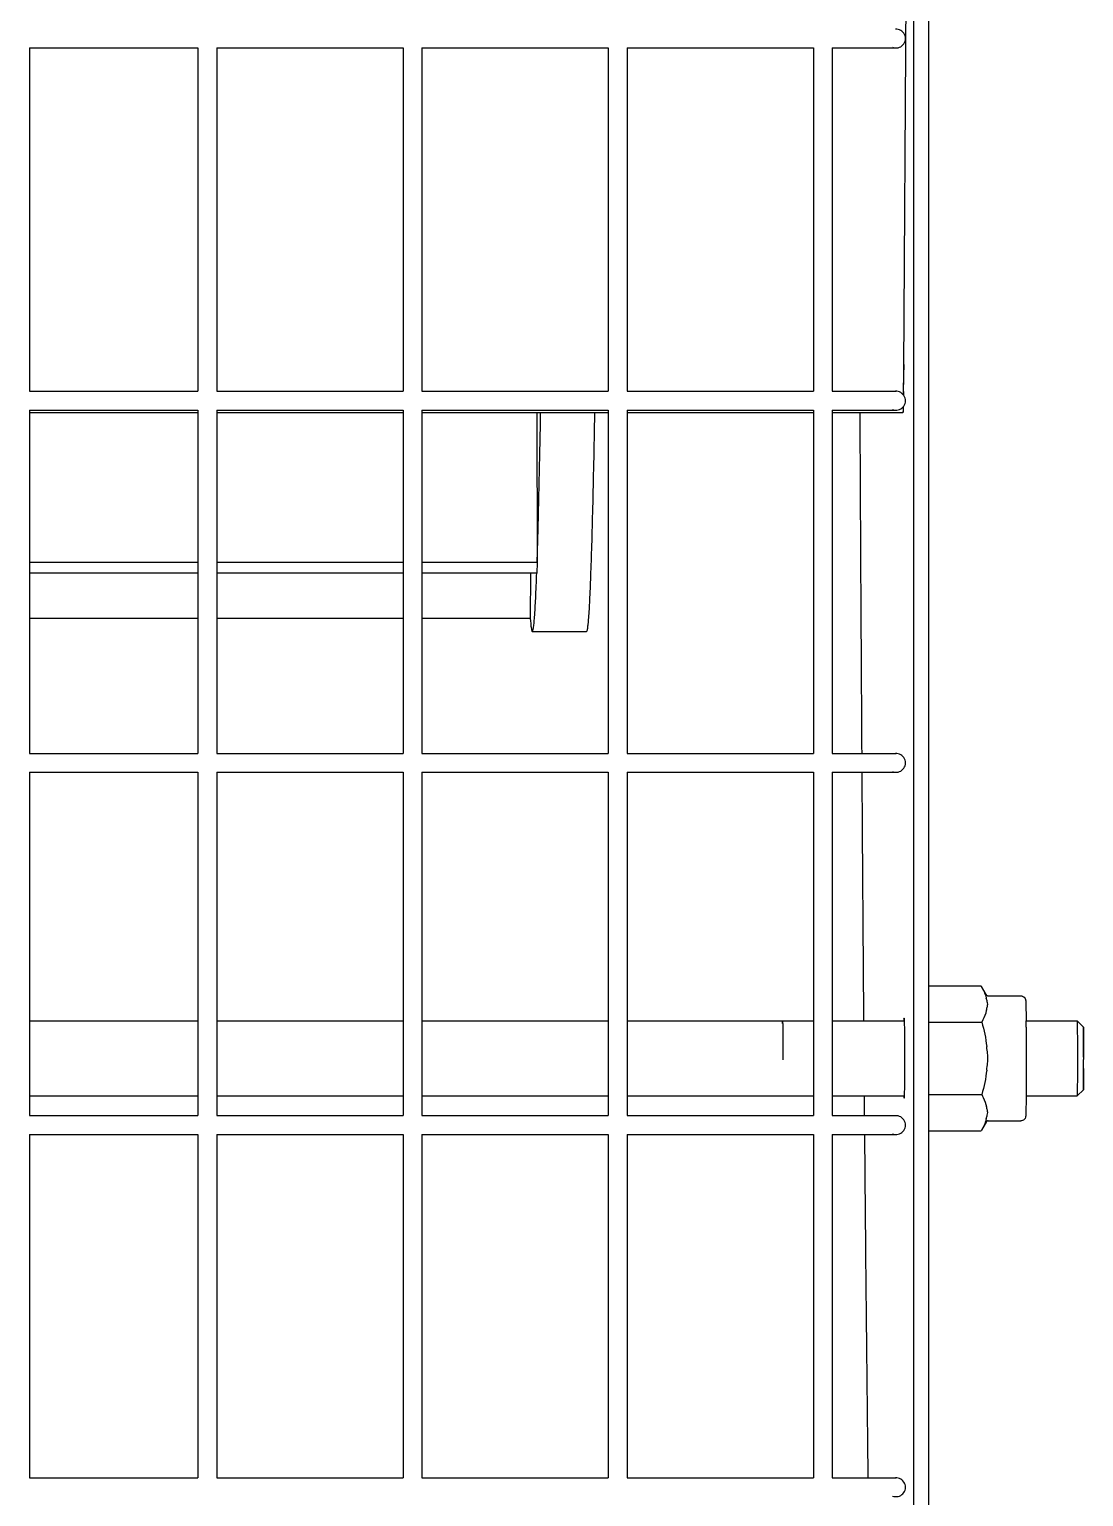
# Model space of a CAD drawing. Header units: millimetres. Extents: x 6781 to 13993, y -7973 to 4183.
# Drawn here: x 9589.5 to 9673.6, y 2840.7 to 2957.7 of the extents above; entities that cross this region are included whole.
import ezdxf

# ---------------------------------------------------------------- set-up
doc = ezdxf.new("R2010")
doc.units = ezdxf.units.MM
doc.header["$LTSCALE"] = 307.34
doc.layers.get('0').update_dxf_attribs({"linetype": 'CONTINUOUS'})

msp = doc.modelspace()

# ---------------------------------------------------------------- linework, layer by layer
at = {"color": 0, "linetype": 'Continuous', "lineweight": 25}
for p, q in [((9659.28595, 2930.69598), (9660.09367, 3047.65869)), ((9660.09367, 2782.65869), (9660.09367, 3047.65845)), ((9661.29362, 2783.65845), (9661.29362, 3047.65845)), ((9589.52677, 2956.23869), (9589.52677, 2928.84869)), ((9589.52677, 2956.23869), (9602.97612, 2956.23869)), ((9602.97612, 2956.23869), (9602.97612, 2928.84869)), ((9604.47612, 2956.23869), (9604.47612, 2928.84869)), ((9604.47612, 2956.23869), (9619.34541, 2956.23869)), ((9619.34541, 2956.23869), (9619.34541, 2928.84869)), ((9620.84541, 2956.23869), (9620.84541, 2928.84869)), ((9620.84541, 2956.23869), (9635.7147, 2956.23869)), ((9635.7147, 2956.23869), (9635.7147, 2928.84869)), ((9637.2147, 2956.23869), (9637.2147, 2928.84869)), ((9637.2147, 2956.23869), (9652.08398, 2956.23869)), ((9652.08398, 2956.23869), (9652.08398, 2928.84869)), ((9653.58398, 2956.23869), (9653.58398, 2928.84869)), ((9653.58398, 2956.23869), (9658.67708, 2956.23869)), ((9659.2881, 2930.99507), (9659.28371, 2930.40916)), ((9659.28371, 2930.4091), (9659.28023, 2930.00488)), ((9659.28371, 2930.40916), (9659.28214, 2930.22075)), ((9659.28595, 2930.69598), (9659.28371, 2930.4091)), ((9589.52677, 2928.84869), (9602.97612, 2928.84869)), ((9604.47612, 2928.84869), (9619.34541, 2928.84869)), ((9620.84541, 2928.84869), (9635.7147, 2928.84869)), ((9637.2147, 2928.84869), (9652.08398, 2928.84869)), ((9653.58398, 2928.84869), (9658.67708, 2928.84869)), ((9659.2674, 2928.84124), (9659.2633, 2928.55396)), ((9659.27559, 2929.53158), (9659.27403, 2929.3875)), ((9589.52677, 2927.34869), (9589.52677, 2899.95869)), ((9589.52677, 2927.34869), (9602.97612, 2927.34869)), ((9602.97612, 2927.34869), (9602.97612, 2899.95869)), ((9604.47612, 2927.34869), (9604.47612, 2899.95869)), ((9604.47612, 2927.34869), (9619.34541, 2927.34869)), ((9619.34541, 2927.34869), (9619.34541, 2899.95869)), ((9620.84541, 2927.34869), (9620.84541, 2899.95869)), ((9620.84541, 2927.34869), (9635.7147, 2927.34869)), ((9635.7147, 2927.34869), (9635.7147, 2899.95869)), ((9637.2147, 2927.34869), (9637.2147, 2899.95869)), ((9637.2147, 2927.34869), (9652.08398, 2927.34869)), ((9652.08398, 2927.34869), (9652.08398, 2899.95869)), ((9653.58398, 2927.34869), (9653.58398, 2899.95869)), ((9653.58398, 2927.34869), (9658.67708, 2927.34869)), ((9602.97612, 2927.13869), (9589.52677, 2927.13869)), ((9619.34541, 2927.13869), (9604.47612, 2927.13869)), ((9635.7147, 2927.13869), (9620.84541, 2927.13869)), ((9630.00955, 2927.13869), (9630.0394, 2915.19926)), ((9652.08398, 2927.13869), (9637.2147, 2927.13869)), ((9659.21671, 2927.13869), (9653.58398, 2927.13869)), ((9602.97612, 2915.19075), (9589.52677, 2915.19075)), ((9602.97612, 2914.35215), (9589.52677, 2914.35134)), ((9619.34541, 2915.19075), (9604.47612, 2915.19075)), ((9619.34541, 2914.35315), (9604.47612, 2914.35224)), ((9630.03942, 2915.19075), (9620.84541, 2915.19075)), ((9630.01012, 2914.35379), (9620.84541, 2914.35324)), ((9629.49941, 2914.35442), (9629.49497, 2910.73809)), ((9630.03942, 2915.19075), (9630.01013, 2914.34955)), ((9602.97612, 2910.72935), (9589.52677, 2910.72935)), ((9619.34541, 2910.72936), (9604.47612, 2910.72935)), ((9629.49496, 2910.72936), (9620.84541, 2910.72936)), ((9633.96238, 2909.65845), (9629.66257, 2909.65845)), ((9589.52677, 2899.95869), (9602.97612, 2899.95869)), ((9604.47612, 2899.95869), (9619.34541, 2899.95869)), ((9620.84541, 2899.95869), (9635.7147, 2899.95869)), ((9637.2147, 2899.95869), (9652.08398, 2899.95869)), ((9653.58398, 2899.95869), (9658.67708, 2899.95869)), ((9589.52677, 2898.45869), (9589.52677, 2871.06869)), ((9589.52677, 2898.45869), (9602.97612, 2898.45869)), ((9602.97612, 2898.45869), (9602.97612, 2871.06869)), ((9604.47612, 2898.45869), (9604.47612, 2871.06869)), ((9604.47612, 2898.45869), (9619.34541, 2898.45869)), ((9619.34541, 2898.45869), (9619.34541, 2871.06869)), ((9620.84541, 2898.45869), (9620.84541, 2871.06869)), ((9620.84541, 2898.45869), (9635.7147, 2898.45869)), ((9635.7147, 2898.45869), (9635.7147, 2871.06869)), ((9637.2147, 2898.45869), (9637.2147, 2871.06869)), ((9637.2147, 2898.45869), (9652.08398, 2898.45869)), ((9652.08398, 2898.45869), (9652.08398, 2871.06869)), ((9653.58398, 2898.45869), (9653.58398, 2871.06869)), ((9653.58398, 2898.45869), (9658.67708, 2898.45869)), ((9661.29362, 2881.41391), (9665.46556, 2881.41391)), ((9665.46556, 2881.41391), (9665.49685, 2881.36054)), ((9665.86238, 2880.72724), (9665.49681, 2881.36053)), ((9666.03481, 2880.6279), (9668.61923, 2880.6279)), ((9589.52677, 2878.6404), (9602.97612, 2878.6404)), ((9604.47612, 2878.6404), (9619.34541, 2878.6404)), ((9620.84541, 2878.6404), (9635.7147, 2878.6404)), ((9637.2147, 2878.6404), (9652.08398, 2878.6404)), ((9653.58398, 2878.6404), (9659.33004, 2878.6404)), ((9661.29362, 2878.52715), (9665.51221, 2878.52715)), ((9669.05161, 2878.6404), (9673.11903, 2878.6404)), ((9673.61923, 2878.14029), (9673.11929, 2878.64027)), ((9673.64206, 2876.01682), (9673.64231, 2875.74368)), ((9673.6423, 2875.7751), (9673.64206, 2876.01682)), ((9673.64231, 2875.74368), (9673.6423, 2875.7751)), ((9673.64231, 2875.74368), (9673.64231, 2875.5372)), ((9589.52677, 2872.6404), (9602.97612, 2872.6404)), ((9604.47612, 2872.6404), (9619.34541, 2872.6404)), ((9620.84541, 2872.6404), (9635.7147, 2872.6404)), ((9637.2147, 2872.6404), (9652.08398, 2872.6404)), ((9653.58398, 2872.6404), (9659.32905, 2872.6404)), ((9656.13234, 2872.60006), (9656.14533, 2871.04046)), ((9656.13234, 2872.60006), (9656.14533, 2871.04046)), ((9661.29362, 2872.75365), (9665.51221, 2872.75365)), ((9669.05161, 2872.6404), (9673.11903, 2872.6404)), ((9673.61923, 2873.14051), (9673.11929, 2872.64053)), ((9589.52677, 2871.06869), (9602.97612, 2871.06869)), ((9604.47612, 2871.06869), (9619.34541, 2871.06869)), ((9620.84541, 2871.06869), (9635.7147, 2871.06869)), ((9637.2147, 2871.06869), (9652.08398, 2871.06869)), ((9653.58398, 2871.06869), (9658.67708, 2871.06869)), ((9661.29362, 2869.8669), (9665.46556, 2869.8669)), ((9665.49681, 2869.92027), (9665.46556, 2869.8669)), ((9665.86238, 2870.55357), (9665.49681, 2869.92027)), ((9666.03481, 2870.6529), (9668.61923, 2870.6529)), ((9589.52677, 2869.56869), (9589.52677, 2842.17869)), ((9589.52677, 2869.56869), (9602.97612, 2869.56869)), ((9602.97612, 2869.56869), (9602.97612, 2842.17869)), ((9604.47612, 2869.56869), (9604.47612, 2842.17869)), ((9604.47612, 2869.56869), (9619.34541, 2869.56869)), ((9619.34541, 2869.56869), (9619.34541, 2842.17869)), ((9620.84541, 2869.56869), (9620.84541, 2842.17869)), ((9620.84541, 2869.56869), (9635.7147, 2869.56869)), ((9635.7147, 2869.56869), (9635.7147, 2842.17869)), ((9637.2147, 2869.56869), (9637.2147, 2842.17869)), ((9637.2147, 2869.56869), (9652.08398, 2869.56869)), ((9652.08398, 2869.56869), (9652.08398, 2842.17869)), ((9653.58398, 2869.56869), (9653.58398, 2842.17869)), ((9653.58398, 2869.56869), (9658.67708, 2869.56869)), ((9589.52677, 2842.17869), (9602.97612, 2842.17869)), ((9604.47612, 2842.17869), (9619.34541, 2842.17869)), ((9620.84541, 2842.17869), (9635.7147, 2842.17869)), ((9637.2147, 2842.17869), (9652.08398, 2842.17869)), ((9653.58398, 2842.17869), (9658.67708, 2842.17869))]:
    msp.add_line(p, q, dxfattribs=at)
for centre, radius, start, end in [((9658.6773, 2956.98869), 0.75, 248.5714286, 93.5784838), ((9658.6773, 2928.09869), 0.75, 248.5714286, 93.5784838), ((9486.51026, 2931.15867), 172.77269, 359.1358496, 359.2589708), ((9429.96346, 2931.90059), 229.32434, 359.2356128, 359.3721028), ((9412.15859, 2932.11337), 247.13049, 359.2605867, 359.401415), ((9658.6773, 2899.20869), 0.75, 248.5714286, 93.5784838), ((9424.00517, 2876.67476), 245.05433, 0.3426848, 0.459667), ((9421.60359, 2875.62527), 252.03873, 359.8206697, 359.979979), ((9421.60846, 2875.62525), 252.03387, 359.8206705, 359.9799831), ((9658.6773, 2870.31869), 0.75, 248.5714286, 93.5784838), ((9658.6773, 2841.42869), 0.75, 248.5714286, 93.5784838)]:
    msp.add_arc(centre, radius, start, end, dxfattribs=at)
for points in [[(9659.28214, 2930.22075), (9659.28017, 2929.99103), (9659.27801, 2929.7613), (9659.27559, 2929.53158)], [(9665.95499, 2880.15958), (9665.92903, 2880.25312), (9665.89905, 2880.34566), (9665.87734, 2880.44028)], [(9665.93508, 2880.65462), (9665.96488, 2880.6374), (9666.00039, 2880.6279), (9666.03481, 2880.6279)], [(9665.89252, 2879.50078), (9665.91114, 2879.59526), (9665.93817, 2879.68788), (9665.9611, 2879.78141)], [(9659.33006, 2878.64481), (9659.33411, 2878.47803), (9659.33621, 2878.31122), (9659.33813, 2878.14441)], [(9665.51221, 2878.52715), (9665.69591, 2877.89076), (9665.83804, 2877.23854), (9665.90826, 2876.5799)], [(9665.98137, 2876.01869), (9665.95693, 2876.20575), (9665.92826, 2876.39231), (9665.90826, 2876.5799)], [(9665.90826, 2874.70091), (9665.83804, 2874.04226), (9665.69591, 2873.39004), (9665.51221, 2872.75365)], [(9665.90826, 2874.70091), (9665.92826, 2874.88857), (9665.95692, 2875.0752), (9665.98137, 2875.26233)], [(9659.33774, 2873.13864), (9659.33573, 2872.9703), (9659.33364, 2872.80195), (9659.32907, 2872.63365)], [(9665.87734, 2870.84053), (9665.89904, 2870.93513), (9665.92904, 2871.02763), (9665.95499, 2871.12115)], [(9665.9611, 2871.49933), (9665.93817, 2871.59287), (9665.91115, 2871.68552), (9665.89252, 2871.78003)], [(9666.03481, 2870.6529), (9666.00041, 2870.6529), (9665.96493, 2870.64341), (9665.93513, 2870.62624)]]:
    msp.add_open_spline(points, degree=3, dxfattribs=at)
for points, knots in [([(9659.24423, 2927.60726), (9659.24249, 2927.54663), (9659.23392, 2927.39344), (9659.24206, 2927.23674), (9659.22013, 2927.14604)], [0, 0, 0, 0, 0.393933445, 1, 1, 1, 1]), ([(9659.24426, 2927.60814), (9659.24179, 2927.52182), (9659.23708, 2927.3831), (9659.23065, 2927.24438), (9659.22607, 2927.19212)], [0, 0, 0, 0, 0.62210748, 1, 1, 1, 1]), ([(9630.0394, 2915.19926), (9630.0658, 2915.99062), (9630.18349, 2919.9635), (9630.26182, 2923.93742), (9630.31785, 2927.11971)], [0, 0, 0, 0, 0.199217698, 1, 1, 1, 1]), ([(9634.61747, 2927.10927), (9634.59383, 2925.76678), (9634.54649, 2923.25049), (9634.46897, 2919.7334), (9634.38982, 2916.73564), (9634.31012, 2914.2655), (9634.2294, 2912.33982), (9634.15889, 2911.06344), (9634.09644, 2910.33562), (9634.05767, 2909.96859), (9634.01899, 2909.7913), (9633.98965, 2909.65875), (9633.96242, 2909.65861)], [0, 0, 0, 0, 0.230443293, 0.431947291, 0.603739158, 0.745214609, 0.855834501, 0.935226207, 0.963130889, 0.983149954, 0.995327452, 1, 1, 1, 1]), ([(9655.78467, 2927.12442), (9655.79581, 2924.79854), (9655.8408, 2915.73187), (9655.89227, 2906.66523), (9655.93473, 2899.92448)], [0, 0, 0, 0, 0.256529996, 1, 1, 1, 1]), ([(9655.78468, 2927.12442), (9655.79581, 2924.79854), (9655.84081, 2915.73187), (9655.89227, 2906.66523), (9655.93473, 2899.92448)], [0, 0, 0, 0, 0.256530016, 1, 1, 1, 1]), ([(9659.22013, 2927.14604), (9659.2197, 2927.14423), (9659.21918, 2927.14198), (9659.2175, 2927.13896), (9659.21669, 2927.139)], [0, 0, 0, 0, 0.696976782, 1, 1, 1, 1]), ([(9659.22607, 2927.19212), (9659.2249, 2927.17874), (9659.22071, 2927.16642), (9659.22144, 2927.13869), (9659.21671, 2927.13869)], [0, 0, 0, 0, 0.739590188, 1, 1, 1, 1]), ([(9629.66255, 2909.65849), (9629.69115, 2909.65836), (9629.72041, 2909.80018), (9629.76102, 2909.98675), (9629.80051, 2910.37703), (9629.86513, 2911.14918), (9629.93745, 2912.50432), (9629.98525, 2913.67474), (9630.01011, 2914.35805)], [0, 0, 0, 0, 0.018155467, 0.065908711, 0.144486179, 0.254034905, 0.565842773, 1, 1, 1, 1]), ([(9629.49497, 2910.73809), (9629.51588, 2910.46776), (9629.54103, 2910.09559), (9629.60652, 2909.78692), (9629.63598, 2909.65862), (9629.66255, 2909.65849)], [0, 0, 0, 0, 0.739349533, 0.927526628, 1, 1, 1, 1]), ([(9655.9442, 2898.43243), (9655.95503, 2896.73845), (9655.99828, 2890.13708), (9656.04585, 2883.53574), (9656.08401, 2878.62839)], [0, 0, 0, 0, 0.25660966, 1, 1, 1, 1]), ([(9655.9442, 2898.43243), (9655.95503, 2896.73845), (9655.99828, 2890.13709), (9656.04585, 2883.53575), (9656.08401, 2878.6284)], [0, 0, 0, 0, 0.256609681, 1, 1, 1, 1]), ([(9665.49681, 2881.36053), (9665.53985, 2881.28599), (9665.69861, 2880.99401), (9665.82223, 2880.68053), (9665.87734, 2880.44028)], [0, 0, 0, 0, 0.258826666, 1, 1, 1, 1]), ([(9665.86251, 2880.72702), (9665.86633, 2880.72041), (9665.88524, 2880.69169), (9665.91192, 2880.66799), (9665.93506, 2880.65463)], [0, 0, 0, 0, 0.22224997, 1, 1, 1, 1]), ([(9668.61923, 2880.6279), (9668.67149, 2880.6279), (9668.77675, 2880.60709), (9668.86572, 2880.54725), (9668.90246, 2880.51055)], [0, 0, 0, 0, 0.501614899, 1, 1, 1, 1]), ([(9668.90248, 2880.51053), (9668.95252, 2880.46049), (9669.00301, 2880.37174), (9669.02302, 2880.24561), (9669.02801, 2880.14444), (9669.03283, 2880.00761), (9669.03702, 2879.82502), (9669.04117, 2879.59356), (9669.04669, 2879.19329), (9669.04976, 2878.8704), (9669.05161, 2878.64073)], [0, 0, 0, 0, 0.111774225, 0.151405003, 0.201511271, 0.271581894, 0.367717159, 0.489964153, 0.637232116, 1, 1, 1, 1]), ([(9665.89252, 2879.50078), (9665.87615, 2879.41767), (9665.79006, 2879.07854), (9665.6417, 2878.75792), (9665.51221, 2878.52715)], [0, 0, 0, 0, 0.242494579, 1, 1, 1, 1]), ([(9665.9611, 2879.78141), (9665.97627, 2879.84326), (9666.00281, 2879.97105), (9665.97211, 2880.0979), (9665.95499, 2880.15958)], [0, 0, 0, 0, 0.498731741, 1, 1, 1, 1]), ([(9649.60945, 2878.41658), (9649.61115, 2878.49117), (9649.61881, 2878.7818), (9649.62851, 2878.50593), (9649.63014, 2878.4387)], [0, 0, 0, 0, 0.525949602, 1, 1, 1, 1]), ([(9649.63014, 2878.4387), (9649.63064, 2878.41795), (9649.63282, 2878.31934), (9649.63439, 2878.22072), (9649.63549, 2878.14285)], [0, 0, 0, 0, 0.210451788, 1, 1, 1, 1]), ([(9649.63549, 2878.14285), (9649.63785, 2877.97533), (9649.64651, 2877.09992), (9649.64821, 2876.22447), (9649.64802, 2875.51656)], [0, 0, 0, 0, 0.191377477, 1, 1, 1, 1]), ([(9659.30862, 2878.64504), (9659.30991, 2878.69819), (9659.33317, 2878.74318), (9659.30124, 2878.85845), (9659.31934, 2878.85845)], [0, 0, 0, 0, 0.746066988, 1, 1, 1, 1]), ([(9659.31934, 2878.85845), (9659.33745, 2878.85845), (9659.30548, 2878.74305), (9659.32877, 2878.69801), (9659.33006, 2878.64481)], [0, 0, 0, 0, 0.253934589, 1, 1, 1, 1]), ([(9659.33813, 2878.14441), (9659.34244, 2877.77072), (9659.35211, 2876.10214), (9659.35317, 2874.43344), (9659.33774, 2873.13864)], [0, 0, 0, 0, 0.223969682, 1, 1, 1, 1]), ([(9669.05512, 2878.14041), (9669.05753, 2877.74157), (9669.0642, 2876.07477), (9669.06279, 2874.40792), (9669.05511, 2873.13996)], [0, 0, 0, 0, 0.239284526, 1, 1, 1, 1]), ([(9673.11929, 2878.64023), (9673.12753, 2878.63189), (9673.11732, 2878.58077), (9673.13257, 2878.49192), (9673.1294, 2878.3338), (9673.13348, 2878.21271), (9673.13447, 2878.14223)], [0, 0, 0, 0, 0.07056549, 0.263808933, 0.57566016, 1, 1, 1, 1]), ([(9673.13447, 2878.14223), (9673.13684, 2877.97466), (9673.14549, 2877.09947), (9673.14727, 2876.22422), (9673.14699, 2875.51656)], [0, 0, 0, 0, 0.191468768, 1, 1, 1, 1]), ([(9673.621, 2878.1312), (9673.62075, 2878.1335), (9673.6201, 2878.13572), (9673.61984, 2878.14036), (9673.61901, 2878.14037)], [0, 0, 0, 0, 0.734556677, 1, 1, 1, 1]), ([(9673.61923, 2878.14023), (9673.61989, 2878.13955), (9673.62022, 2878.13618), (9673.62077, 2878.1333), (9673.621, 2878.13118)], [0, 0, 0, 0, 0.309272552, 1, 1, 1, 1]), ([(9673.64206, 2876.01682), (9673.64138, 2876.49961), (9673.62252, 2877.20318), (9673.64502, 2877.91044), (9673.621, 2878.1312)], [0, 0, 0, 0, 0.684955556, 1, 1, 1, 1]), ([(9673.621, 2878.13118), (9673.64502, 2877.91044), (9673.62252, 2877.20318), (9673.64138, 2876.49962), (9673.64206, 2876.01682)], [0, 0, 0, 0, 0.315028556, 1, 1, 1, 1]), ([(9665.98137, 2875.26233), (9665.99776, 2875.38774), (9666.0259, 2875.64051), (9665.99776, 2875.89329), (9665.98137, 2876.01869)], [0, 0, 0, 0, 0.500000264, 1, 1, 1, 1]), ([(9673.14699, 2875.51656), (9673.1469, 2875.28407), (9673.14554, 2874.49173), (9673.14237, 2873.69938), (9673.13449, 2873.13959)], [0, 0, 0, 0, 0.293430214, 1, 1, 1, 1]), ([(9673.64109, 2874.83642), (9673.63985, 2874.44549), (9673.62173, 2873.88378), (9673.64219, 2873.31815), (9673.62074, 2873.14733)], [0, 0, 0, 0, 0.69425386, 1, 1, 1, 1]), ([(9673.62074, 2873.14731), (9673.64219, 2873.31813), (9673.62173, 2873.88377), (9673.63985, 2874.44549), (9673.64109, 2874.83642)], [0, 0, 0, 0, 0.305747076, 1, 1, 1, 1]), ([(9659.31934, 2872.45845), (9659.30449, 2872.45845), (9659.32962, 2872.55297), (9659.31079, 2872.58996), (9659.3096, 2872.6336)], [0, 0, 0, 0, 0.253818239, 1, 1, 1, 1]), ([(9659.32907, 2872.63365), (9659.32789, 2872.59), (9659.30905, 2872.553), (9659.33419, 2872.45845), (9659.31934, 2872.45845)], [0, 0, 0, 0, 0.746182349, 1, 1, 1, 1]), ([(9665.51221, 2872.75365), (9665.55642, 2872.67487), (9665.71904, 2872.3662), (9665.84248, 2872.03396), (9665.89252, 2871.78003)], [0, 0, 0, 0, 0.25874033, 1, 1, 1, 1]), ([(9669.05161, 2872.64004), (9669.04976, 2872.41038), (9669.04669, 2872.08749), (9669.04117, 2871.68722), (9669.03702, 2871.45577), (9669.03282, 2871.27318), (9669.02801, 2871.13636), (9669.02302, 2871.03519), (9669.00301, 2870.90906), (9668.95252, 2870.82031), (9668.90248, 2870.77027)], [0, 0, 0, 0, 0.362768411, 0.510037712, 0.632285861, 0.728421553, 0.798491724, 0.84859865, 0.888223683, 1, 1, 1, 1]), ([(9669.05511, 2873.13996), (9669.05485, 2873.09673), (9669.05381, 2872.93009), (9669.05261, 2872.76345), (9669.05161, 2872.64004)], [0, 0, 0, 0, 0.259417282, 1, 1, 1, 1]), ([(9673.13449, 2873.13959), (9673.13349, 2873.06896), (9673.12937, 2872.94767), (9673.13269, 2872.78911), (9673.11715, 2872.70031), (9673.12767, 2872.64882), (9673.11929, 2872.64057)], [0, 0, 0, 0, 0.424311363, 0.736188668, 0.929402816, 1, 1, 1, 1]), ([(9673.61901, 2873.14044), (9673.61965, 2873.14043), (9673.62007, 2873.14387), (9673.62052, 2873.14558), (9673.62074, 2873.14731)], [0, 0, 0, 0, 0.268232658, 1, 1, 1, 1]), ([(9673.62074, 2873.14733), (9673.62054, 2873.14575), (9673.6201, 2873.14358), (9673.61975, 2873.14106), (9673.61922, 2873.14056)], [0, 0, 0, 0, 0.685435044, 1, 1, 1, 1]), ([(9665.95499, 2871.12115), (9665.97211, 2871.18283), (9666.00281, 2871.30968), (9665.97627, 2871.43747), (9665.9611, 2871.49933)], [0, 0, 0, 0, 0.501268244, 1, 1, 1, 1]), ([(9665.87734, 2870.84053), (9665.85933, 2870.76198), (9665.76859, 2870.44142), (9665.62279, 2870.13865), (9665.4968, 2869.92028)], [0, 0, 0, 0, 0.242214956, 1, 1, 1, 1]), ([(9665.93506, 2870.62618), (9665.92701, 2870.62153), (9665.89848, 2870.60226), (9665.87509, 2870.57554), (9665.86254, 2870.55384)], [0, 0, 0, 0, 0.270657787, 1, 1, 1, 1]), ([(9668.90245, 2870.77025), (9668.86575, 2870.73354), (9668.77675, 2870.67373), (9668.67151, 2870.6529), (9668.61923, 2870.6529)], [0, 0, 0, 0, 0.498216168, 1, 1, 1, 1]), ([(9656.15783, 2869.56263), (9656.17849, 2867.13961), (9656.25939, 2857.99525), (9656.35235, 2848.85099), (9656.43012, 2842.12983)], [0, 0, 0, 0, 0.264973663, 1, 1, 1, 1]), ([(9656.15784, 2869.56263), (9656.17849, 2867.13961), (9656.2594, 2857.99525), (9656.35235, 2848.85099), (9656.43013, 2842.12983)], [0, 0, 0, 0, 0.264973727, 1, 1, 1, 1])]:
    msp.add_open_spline(points, degree=3, knots=knots, dxfattribs=at)

doc.saveas('drawing.dxf')
